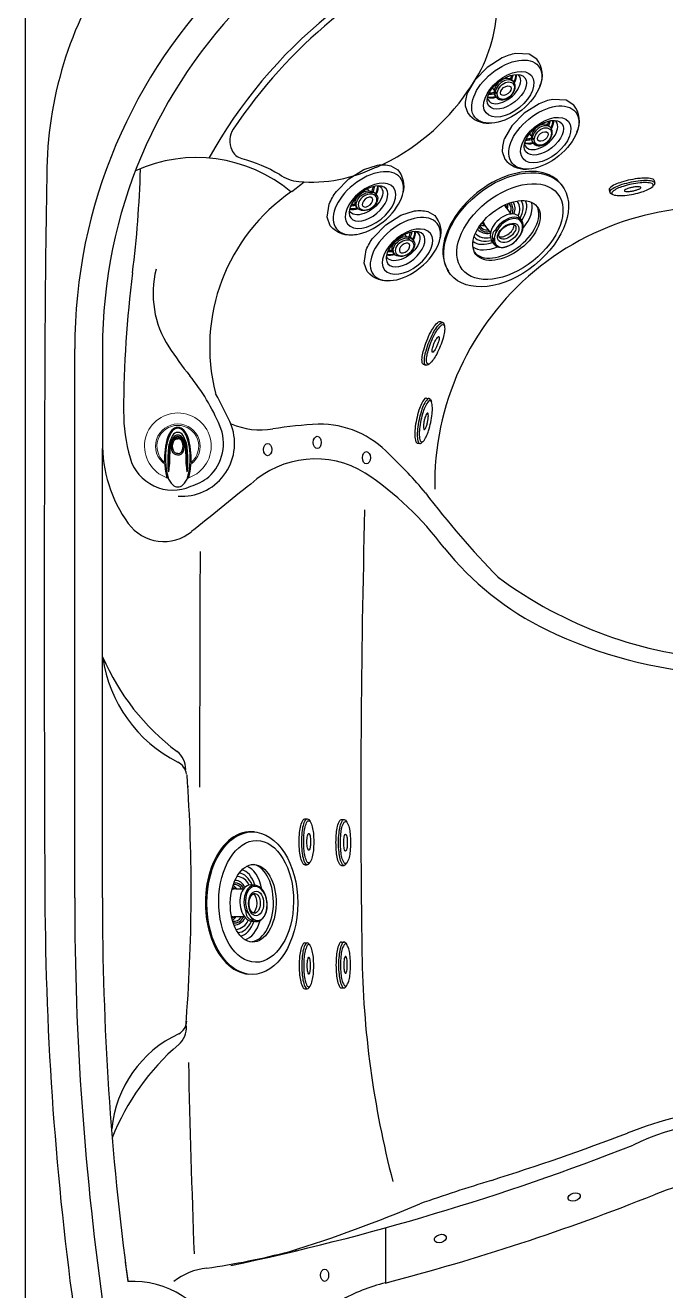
# Model space of a CAD drawing. Extents: x 398 to 508, y 628 to 778.
# Drawn here: x 398.1 to 424, y 673 to 724.3 of the extents above; entities that cross this region are included whole.
import ezdxf

# ---------------------------------------------------------------- set-up
doc = ezdxf.new("R2010")
doc.units = 0
doc.header["$MEASUREMENT"] = 0
doc.linetypes.add('HIDDEN', pattern=[0.1875, 0.0625, -0.0625, 0.0625])
for name, color, linetype in [('1', 4, 'Continuous'), ('1_CYAN', 4, 'Continuous'), ('2', 7, 'Continuous')]:
    doc.layers.add(name, color=color, linetype=linetype)

# ---------------------------------------------------------------- blocks, each defined once
blk = doc.blocks.new('AIRVALVE')
at = {"layer": '1', "color": 3}
for points in [[(0, -0.361, -0.315142), (-0.226, -0.203, -0.18995), (-0.227, 0.196, -0.321841), (0, 0.358, -0.321841)], [(0, -0.301, -0.313827), (-0.177, -0.179, -0.191301), (-0.177, 0.18, -0.313824), (0, 0.302, -0.313824)], [(0, -0.361, 0.315142), (0.226, -0.203, 0.18995), (0.226, 0.196, 0.321841), (0, 0.358, 0.321841)], [(0, -0.301, 0.313827), (0.176, -0.179, 0.191301), (0.177, 0.18, 0.313824), (0, 0.302, 0.313824)]]:
    blk.add_lwpolyline(points, format="xyb", dxfattribs=at)
at = {"layer": '1', "color": 2, "linetype": 'Continuous', "lineweight": 0}
for centre, start, end in [((-0.001, 0), 89.9806, 250.9039), ((0, 0), 289.0961, 90.0194)]:
    blk.add_arc(centre, 1.35, start, end, dxfattribs=at)
at = {"layer": '1', "color": 3, "lineweight": 0}
for centre, radius, start, end in [((-0.001, 0), 0.904, 89.971, 234.0158), ((-0.001, 0), 0.846, 89.9691, 230.785), ((0, 0), 0.904, 305.9842, 90.029), ((0, 0), 0.846, 309.215, 90.0309)]:
    blk.add_arc(centre, radius, start, end, dxfattribs=at)
at = {"layer": '1', "color": 3}
for centre, radius, start, end in [((0.288, 0.156), 0.727, 137.3155, 162.114), ((0.285, 0.168), 0.679, 134.6535, 155.2206), ((-0.001, 0.449), 0.316, 89.9436, 140.7663), ((-0.001, 0.314), 0.247, 89.9147, 149.361), ((-0.001, 0.458), 0.271, 89.8214, 134.6535), ((0, 0.449), 0.316, 39.2337, 90.0564), ((0, 0.458), 0.271, 45.3465, 90.1786), ((0, 0.314), 0.247, 30.639, 90.0853), ((-0.286, 0.168), 0.679, 24.7794, 45.3465), ((-0.289, 0.156), 0.727, 17.886, 42.6845), ((2.301, -0.493), 2.841, 162.114, 183.2782), ((1.83, -0.428), 2.334, 157.8169, 183.0748), ((0.861, -0.196), 1.249, 149.361, 174.2752), ((-4.441, 0.724), 4.188, 348.9682, 350.9757), ((0.802, -0.203), 1.125, 159.5686, 175.7316), ((0.319, -0.032), 0.632, 154.5984, 170.9757), ((0.075, 0.068), 0.349, 134.6301, 159.5686), ((0.537, -0.136), 0.873, 146.1687, 154.5984), ((0, 0.224), 0.227, 90.0848, 146.1687), ((0.016, 0.128), 0.266, 93.7523, 134.6301), ((-0.001, 0.224), 0.227, 33.8313, 89.9152), ((-0.017, 0.128), 0.266, 45.3699, 86.2477), ((-0.076, 0.068), 0.349, 20.4314, 45.3699), ((-0.538, -0.136), 0.873, 25.4016, 33.8313), ((-0.862, -0.196), 1.249, 5.7248, 30.639), ((-0.319, -0.032), 0.632, 9.0243, 25.4016), ((-0.803, -0.203), 1.125, 4.2684, 20.4314), ((4.441, 0.724), 4.188, 189.0243, 191.0318), ((-1.831, -0.428), 2.334, 356.9252, 22.1831), ((-2.301, -0.493), 2.841, 356.7218, 17.886), ((4.917, -0.603), 5.325, 174.2752, 183.1265), ((-6.839, -0.536), 6.484, 355.7451, 1.0002), ((2.459, -0.449), 2.815, 172.4176, 179.4691), ((10.219, -0.764), 10.561, 178.1966, 179.7723), ((6.947, -0.661), 7.288, 175.7316, 178.1966), ((-6.948, -0.661), 7.288, 1.8034, 4.2684), ((-2.46, -0.449), 2.815, 0.5309, 7.5824), ((-10.22, -0.764), 10.561, 0.2277, 1.8034), ((6.838, -0.536), 6.484, 178.9998, 184.2549), ((-4.918, -0.603), 5.325, 356.8735, 5.7248), ((2.713, -0.478), 3.255, 184.4542, 194.1778), ((2.224, -0.515), 2.725, 180.8159, 195.4905), ((0.602, -0.839), 1.003, 183.1265, 190.4498), ((-0.355, -1.015), 0.0297, 190.4498, 209.0932), ((-0.409, -1.014), 0.0406, 333.001, 349.5922), ((-2.094, -0.715), 1.752, 350.2174, 359.7723), ((2.093, -0.715), 1.752, 180.2277, 189.7826), ((0.408, -1.014), 0.0406, 190.4078, 206.999), ((0.354, -1.015), 0.0297, 330.9068, 349.5502), ((-0.603, -0.839), 1.003, 349.5502, 356.8735), ((-2.225, -0.515), 2.725, 344.5095, 359.1841), ((-2.714, -0.478), 3.255, 345.8222, 355.5458), ((-0.438, -1.262), 0.0149, 250.8083, 302.5982), ((-0.438, -1.261), 0.0152, 302.5014, 335.002), ((-0.414, -1.27), 0.0106, 81.6045, 167.3023), ((-0.445, -1.375), 0.119, 70.118, 74.2786), ((-0.41, -1.276), 0.0151, 21.315, 66.3223), ((0.207, -1.099), 0.626, 193.2713, 228.3179), ((-0.338, -1.006), 0.0492, 209.0932, 215.3978), ((-0.376, -1.032), 0.00301, 215.3978, 350.8779), ((-0.208, -1.099), 0.626, 311.6821, 346.7287), ((0.375, -1.032), 0.00301, 189.1221, 324.6022), ((0.337, -1.006), 0.0492, 324.6022, 330.9068), ((0.409, -1.276), 0.0151, 113.6777, 158.685), ((0.444, -1.375), 0.119, 105.7214, 109.882), ((0.413, -1.27), 0.0106, 12.6977, 98.3955), ((0.437, -1.261), 0.0152, 204.998, 237.4986), ((0.437, -1.262), 0.0149, 237.4018, 289.1917), ((-0.001, -1.348), 0.301, 226.3593, 270.087), ((0, -1.348), 0.301, 269.913, 313.6407)]:
    blk.add_arc(centre, radius, start, end, dxfattribs=at)
blk = doc.blocks.new('LJET')
at = {"layer": '1', "color": 3}
for p, q in [((-2.143, -0.4), (-1.929, -0.301)), ((-1.616, -0.328), (-1.229, -0.136)), ((-1.031, -1.293), (-0.779, -1.168)), ((-1.359, -1.649), (-1.204, -1.578))]:
    blk.add_line(p, q, dxfattribs=at)
for centre, radius, start, end in [((-1.185, -0.242), 0.634, 124.3704, 182.4582), ((-1.11, -0.3), 0.54, 121.8745, 179.9724), ((-1.192, -0.272), 0.388, 109.9312, 183.3398), ((-1.168, -0.258), 0.324, 106.9548, 180.1627), ((-0.946, -0.194), 0.359, 144.2268, 174.9865), ((-1.95, -0.383), 0.00975, 134.2269, 197.8107), ((-1.923, -0.374), 0.0373, 197.8107, 245.45), ((-1.922, -0.411), 0.0494, 104.0054, 134.2269), ((1.345, 5.821), 7.042, 242.2026, 245.3315), ((-1.86, -0.695), 0.34, 25.5637, 102.515), ((-1.112, -0.23), 0.177, 111.2597, 155.5931), ((-1.128, -0.353), 0.239, 90.6253, 115.0516), ((-1.556, -0.428), 0.155, 255.7608, 264.2701), ((-1.569, -0.57), 0.0126, 258.2119, 332.1283), ((-1.615, -0.554), 0.0616, 339.2053, 5.2417), ((-0.772, -1.077), 0.425, 229.4227, 296.953), ((-0.798, -1.006), 0.405, 235.3586, 299.1938), ((-0.781, -1.02), 0.32, 232.3148, 304.5918), ((-0.32, 0.034), 1.313, 248.3685, 257.4553), ((-0.912, -0.836), 0.357, 291.7901, 318.489), ((-0.73, -0.978), 0.187, 256.6364, 300.2021), ((-0.81, -1.134), 0.554, 230.7677, 292.8421)]:
    blk.add_arc(centre, radius, start, end, dxfattribs=at)
for centre, major_axis, ratio in [((-1.734, -1.107), (-1.139, 2.191), 0.614195), ((-1.666, -0.983), (-0.712, 1.404), 0.589139), ((-1.775, -1.031), (-0.231, 0.443), 0.610172), ((-1.719, -1.01), (-0.181, 0.357), 0.559139)]:
    blk.add_ellipse(centre, major_axis=major_axis, ratio=ratio, dxfattribs=at)
for centre, major_axis, ratio, start_param, end_param in [((-1.564, -0.944), (-0.712, 1.404), 0.589139, 6.281287, 9.305468), ((-1.294, -0.8), (-0.668, 1.35), 0.535637, 0.150745, 1.094175), ((-1.185, -0.735), (-0.591, 1.211), 0.521791, 0.110824, 1.017348), ((-1.105, -0.703), (-0.539, 1.077), 0.599515, 0.044816, 0.920563), ((-1.75, -1.026), (-0.401, 0.62), 0.630636, 5.78793, 11.416508), ((-1.78, -1.039), (-0.401, 0.563), 0.63161, 5.627431, 11.492994), ((-1.6, -0.955), (-0.401, 0.62), 0.630636, 2.982357, 6.275879), ((-1.61, -0.952), (-0.181, 0.357), 0.559139, 0.295266, 2.87691), ((-1.294, -0.8), (-0.668, 1.35), 0.535637, 1.957587, 3.003279), ((-1.185, -0.735), (-0.591, 1.211), 0.521791, 2.159716, 3.091487), ((-1.105, -0.703), (-0.539, 1.077), 0.599515, 2.227435, 3.10684)]:
    blk.add_ellipse(centre, major_axis=major_axis, ratio=ratio, start_param=start_param, end_param=end_param, dxfattribs=at)
at = {"layer": '1_CYAN'}
blk.add_ellipse((-1.63, -0.971), major_axis=(-1.354, 2.552), ratio=0.637723, dxfattribs=at)
blk.add_ellipse((-1.574, -0.949), major_axis=(-1.354, 2.552), ratio=0.637723, start_param=3.056662, end_param=6.230777, dxfattribs=at)
blk = doc.blocks.new('MINI')
at = {"layer": '1', "color": 3}
for p, q in [((0.223, 0.931), (0.327, 0.931)), ((0.391, 0.895), (0.44, 0.828)), ((0.391, 0.895), (0.391, 0.895)), ((0.223, -0.932), (0.327, -0.932)), ((0.327, -0.932), (0.327, -0.932)), ((0.386, -0.902), (0.441, -0.828))]:
    blk.add_line(p, q, dxfattribs=at)
for points in [[(0.223, 0.931, 0.267867), (0.159, 0.895, 0.072378), (0.065, 0.659, 0.034036), (0.019, 0.384, 0.024706), (0, 0, 0.024706), (0.019, -0.384, 0.034036), (0.065, -0.659, 0.072378), (0.159, -0.895, 0.267867), (0.223, -0.932, 0.267867)], [(0.391, 0.895, 0.267867), (0.327, 0.931, 0.267867), (0.264, 0.895, 0.072378), (0.17, 0.659, 0.034036), (0.123, 0.384, 0.024706), (0.104, 0, 0.024706), (0.123, -0.384, 0.034036), (0.17, -0.659, 0.072378), (0.264, -0.895, 0.267867), (0.327, -0.932, 0.267867)], [(0.327, -0.932, 0.238458), (0.386, -0.902, 0.072378)]]:
    blk.add_lwpolyline(points, format="xyb", dxfattribs=at)
for points in [[(0.386, -0.855, 0.267867), (0.445, -0.822, 0.072378), (0.531, -0.605, 0.034036), (0.574, -0.352, 0.024706), (0.591, 0, 0.024706), (0.574, 0.352, 0.034036), (0.531, 0.605, 0.072378), (0.445, 0.822, 0.267867), (0.386, 0.855, 0.267867), (0.328, 0.822, 0.072378), (0.242, 0.605, 0.034036), (0.199, 0.352, 0.024706), (0.182, 0, 0.024706), (0.199, -0.352, 0.034036), (0.242, -0.605, 0.072378), (0.328, -0.822, 0.267867)], [(0.388, 0.343, 0.280852), (0.368, 0.331, 0.066452), (0.337, 0.244, 0.030521), (0.321, 0.143, 0.022038), (0.315, 0.003, 0.022038), (0.321, -0.137, 0.030521), (0.337, -0.238, 0.066452), (0.368, -0.325, 0.280852), (0.388, -0.337, 0.280852), (0.408, -0.325, 0.066452), (0.439, -0.238, 0.030521), (0.454, -0.137, 0.022038), (0.46, 0.003, 0.022038), (0.454, 0.143, 0.030521), (0.439, 0.244, 0.066452), (0.408, 0.331, 0.280852)]]:
    blk.add_lwpolyline(points, format="xyb", close=True, dxfattribs=at)
blk = doc.blocks.new('MJET')
at = {"layer": '1', "color": 3}
for p, q in [((-0.946, -0.157), (-0.852, -0.104)), ((-0.554, -0.74), (-0.502, -0.71))]:
    blk.add_line(p, q, dxfattribs=at)
at = {"layer": '1'}
blk.add_lwpolyline([(0.046, -2.04), (0.288, -1.764), (0.39, -1.23, 0.071169), (0.294, -0.656), (0, 0), (-0.436, 0.572), (-0.895, 0.93, 0.106361), (-1.412, 1.095), (-1.729, 1.037)], format="xyb", dxfattribs=at)
for centre, radius, start, end in [((-1.222, 0.134), 1.036, 119.3208, 174.577), ((-0.481, -1.132), 1.05, 236.7737, 300.1392)]:
    blk.add_arc(centre, radius, start, end, dxfattribs=at)
at = {"layer": '1', "color": 3}
for centre, radius, start, end in [((-0.134, -0.092), 0.966, 169.3755, 182.7087), ((-0.077, -0.06), 0.966, 172.9807, 184.5691), ((-1.256, -0.243), 0.0367, 125.7131, 173.0988), ((-1.077, -0.503), 0.352, 100.3995, 124.643), ((-1.136, -0.322), 0.165, 61.4818, 91.5367), ((-1.07, -0.2), 0.0266, 348.2864, 61.4818), ((-0.134, -0.092), 0.966, 238.8747, 251.0567), ((-0.077, -0.06), 0.966, 237.3676, 247.1634)]:
    blk.add_arc(centre, radius, start, end, dxfattribs=at)
at = {"layer": '1'}
blk.add_ellipse((-1.085, -0.649), major_axis=(-0.847, 1.421), ratio=0.582043, dxfattribs=at)
at = {"layer": '1', "color": 3}
for centre, major_axis, ratio in [((-1.202, -0.713), (-0.617, 1.016), 0.582633), ((-1.093, -0.651), (-0.462, 0.802), 0.562663), ((-1.041, -0.616), (-0.255, 0.321), 0.687109), ((-1.04, -0.617), (-0.121, 0.22), 0.601926)]:
    blk.add_ellipse(centre, major_axis=major_axis, ratio=ratio, dxfattribs=at)
for centre, major_axis, ratio, start_param, end_param in [((-0.931, -0.553), (-0.427, 0.679), 0.579291, 6.026519, 9.533585), ((-0.678, -0.427), (-0.427, 0.679), 0.579291, 6.578896, 7.179786), ((-0.644, -0.404), (-0.427, 0.679), 0.579291, 6.646969, 7.192996), ((-1.006, -0.596), (-0.285, 0.376), 0.697464, 6.107579, 11.857587), ((-1.168, -0.222), (-0.124, -0.017), 0.236606, 6.126494, 9.424778), ((-0.941, -0.561), (-0.285, 0.376), 0.697464, 2.921818, 6.286736), ((-0.678, -0.427), (-0.427, 0.679), 0.579291, 8.429339, 8.995074), ((-0.644, -0.404), (-0.427, 0.679), 0.579291, 8.436954, 8.937403)]:
    blk.add_ellipse(centre, major_axis=major_axis, ratio=ratio, start_param=start_param, end_param=end_param, dxfattribs=at)
blk = doc.blocks.new('2013GLEAM')
at = {"layer": '1', "color": 3, "linetype": 'Continuous'}
for p, q in [((4.386, 71.251), (4.386, 71.252)), ((2, 45.5), (2, 67.75)), ((3.125, 67.75), (3.125, 66.671)), ((3.125, 66.671), (3.125, 63.994)), ((19.184, 58.456), (19.141, 58.494)), ((3.125, 55.248), (3.125, 55.298)), ((3.125, 45.5), (3.125, 55.248)), ((6.581, 50.027), (6.585, 49.977)), ((3.522, 35.761), (3.526, 35.711)), ((14.593, 32.117), (14.593, 29.882))]:
    blk.add_line(p, q, dxfattribs=at)
at = {"layer": '1', "color": 3, "linetype": 'HIDDEN'}
blk.add_line((10.147, 31.003), (10.992, 31.215), dxfattribs=at)
at = {"layer": '1', "color": 4, "linetype": 'Continuous'}
blk.add_lwpolyline([(110, 7.75), (110, 83.25, 0.414211), (102.25, 91), (7.75, 91, 0.414214), (0, 83.25), (0, 7.75, 0.414214), (7.75, 0), (102.25, 0, 0.414214)], format="xyb", close=True, dxfattribs=at)
at = {"layer": '1'}
blk.add_lwpolyline([(14.25, 75.127, 0.139939), (17.935, 78.216, 0.13657), (19.09, 81.225, 0.135613), (18.936, 82.048, -0.068851), (18.583, 83.666, 0.225097), (18.316, 84.126, 0.255346), (17.469, 84.215, 0.142373), (8.426, 76.666, 0.255346), (8.362, 75.817, 0.225097), (8.767, 75.471, -0.068851), (10.295, 74.835, 0.135613), (11.078, 74.537, 0.13657), (14.245, 75.135)], format="xyb", dxfattribs=at)
at = {"layer": '1', "color": 3, "linetype": 'Continuous'}
for centre, radius, start, end in [((23.25, 67.75), 21.25, 90, 180), ((23.25, 67.75), 20.125, 90.0007, 179.9993), ((25.078, 65.652), 20.198, 107.8704, 150.868), ((16.301, 74.796), 15.427, 144.9896, 178.8931), ((6.934, 69.537), 5.972, 50.1787, 114.3959), ((477.848, 65.878), 477.06, 178.8931, 179.72647), ((-129.965, 254.06), 228.447, 308.03561, 308.19543), ((15.103, 67.83), 7.633, 124.3827, 194.2175), ((9.165, 70.002), 3.989, 165.7994, 212.9142), ((2381.813, 56.788), 2381.047, 179.726469, 180.271632), ((17.163, 75.179), 13.517, 212.9142, 219.041), ((0.138, 61.372), 8.403, 22.834, 39.041), ((-5.656, 58.51), 15.295, 23.6087, 29.0943), ((6.182, 63.92), 1.846, 312.5681, 23.4905), ((9.519, 67.346), 2.879, 245.7935, 280.1239), ((12.992, 44.434), 20.296, 93.1609, 98.4065), ((11.941, 60.865), 3.834, 42.7251, 91.0068), ((6.332, 63.924), 2.148, 266.285, 19.3604), ((8.587, 63.893), 5.463, 178.9404, 216.112), ((-25939.807, 61.599), 25942.932, 359.9858201, 0.0046829), ((11.749, 59.432), 3.859, 58.374, 132.5946), ((4.114, 52.026), 15.626, 39.272, 47.0659), ((6.61, 51.959), 12.925, 36.7239, 56.3458), ((6.094, 64.226), 2.135, 286.6666, 308.7515), ((163.088, -131.669), 247.617, 128.44242, 129.1555), ((45.754, 84.391), 37.12, 217.2605, 224.2382), ((5.612, 61.722), 1.78, 216.112, 309.1555), ((3974.746, 45.225), 3967.69, 179.793385, 179.931387), ((26.437, 67.252), 12.118, 218.6232, 244.0344), ((29.347, 72.211), 17.085, 233.3977, 266.5941), ((29.069, 72.835), 18.29, 244.2797, 266.2884), ((11.822, 58.983), 9.449, 203.1462, 233.0857), ((8.719, 56.026), 5.632, 188.0118, 243.1531), ((5.613, 50.718), 0.888, 358.8934, 53.0857), ((5.869, 50.397), 0.677, 9.2199, 63.1531), ((-61.856, 45.732), 68.576, 355.43847, 3.97508), ((129.156, 46.109), 128.364, 180.27163, 187.94061), ((120.229, 45.423), 118.229, 179.96257, 188.18424), ((118.77, 45.324), 115.645, 179.91288, 187.64206), ((5.64, 40.224), 0.888, 310.4263, 4.6186), ((5.877, 40.561), 0.677, 300.3589, 354.2921), ((8.197, 35.706), 4.707, 114.8444, 174.895), ((12.444, 32.264), 9.583, 130.5318, 158.5996), ((563.831, 51.517), 557.368, 181.30603, 182.10289), ((31.418, 17.628), 19.629, 98.263, 110.9808), ((28.951, 26.608), 9.857, 351.2941, 115.9884), ((-9.994, 125.892), 96.285, 287.45297, 290.92879), ((-12.818, 130.937), 102.551, 281.9016, 291.41849), ((46.777, -56.32), 94.566, 107.15493, 109.00271), ((28.547, 26.066), 8.001, 353.1762, 112.5684), ((-7.929, 116.842), 89.829, 284.50982, 291.83111), ((-5.126, 82.455), 53.687, 287.1598, 293.1544), ((3.085, 60.324), 30.147, 278.1362, 284.6591), ((120.571, 45.5), 117.454, 187.22501, 187.59415), ((7.599, 27.974), 2.518, 95.6355, 128.8982), ((4.308, 26.073), 3.875, 315.4103, 92.303), ((16.285, 22.952), 7.134, 103.7222, 119.6054)]:
    blk.add_arc(centre, radius, start, end, dxfattribs=at)
at = {"layer": '1', "color": 2, "linetype": 'Continuous'}
for centre, radius, start, end in [((-38.614, 76.26), 43.298, 352.8036, 358.3669), ((27.81, 62.278), 11.223, 78.4295, 181.1058), ((49.773, 65.1), 45.791, 172.8036, 179.8449), ((10.824, 65.205), 6.841, 179.8449, 195.8577), ((5.976, 63.828), 1.802, 195.8577, 293.8864), ((455.975, 49.49), 442.38, 178.47976, 180.80825), ((52.404, 43.797), 38.769, 180.8083, 194.6386)]:
    blk.add_arc(centre, radius, start, end, dxfattribs=at)
at = {"layer": '1', "color": 2}
for centre, major_axis in [((11.83, 63.962), (0, 0.25)), ((9.82, 63.668), (0, 0.25)), ((13.82, 63.34), (0, 0.25)), ((22.239, 33.366), (-0.24, -0.071)), ((16.815, 31.681), (-0.24, -0.071)), ((12.129, 30.193), (0, 0.25))]:
    blk.add_ellipse(centre, major_axis=major_axis, ratio=0.649149, dxfattribs=at)
at = {"layer": '1'}
for p, rotation in [((24.528, 74.609), 281.5530485391226), ((15.852, 64.894), 348.1520192492122)]:
    blk.add_blockref('MINI', p, dxfattribs=dict(at, rotation=rotation))
at = {"layer": '1', "xscale": -1}
for p, rotation in [((16.267, 68.081), 158.1522557467959), ((11.097, 47.766), 180), ((12.588, 47.736), 180)]:
    blk.add_blockref('MINI', p, dxfattribs=dict(at, rotation=rotation))
at = {"layer": '1', "color": 3}
blk.add_blockref('AIRVALVE', (6.181, 63.806), dxfattribs=at)
at = {"layer": '1'}
for p in [(11.097, 42.742), (12.588, 42.772)]:
    blk.add_blockref('MINI', p, dxfattribs=at)
at = {"layer": '2', "color": 1}
for name, p, rotation in [('MJET', (18.713, 79.166), 98.1106933149352), ('MJET', (20.214, 77.306), 98.1106933149352), ('LJET', (18.219, 74.001), 100.9615738381703), ('LJET', (7.302, 45.186), 152.0603081281662)]:
    blk.add_blockref(name, p, dxfattribs=dict(at, rotation=rotation))
at = {"layer": '2', "color": 1, "xscale": -1, "rotation": 339.6915963519947}
for p in [(13.107, 74.642), (14.608, 72.783)]:
    blk.add_blockref('MJET', p, dxfattribs=at)

msp = doc.modelspace()

# ---------------------------------------------------------------- block references
at = {"layer": '1'}
msp.add_blockref('2013GLEAM', (398.077, 643.46), dxfattribs=at)

doc.saveas('drawing.dxf')
